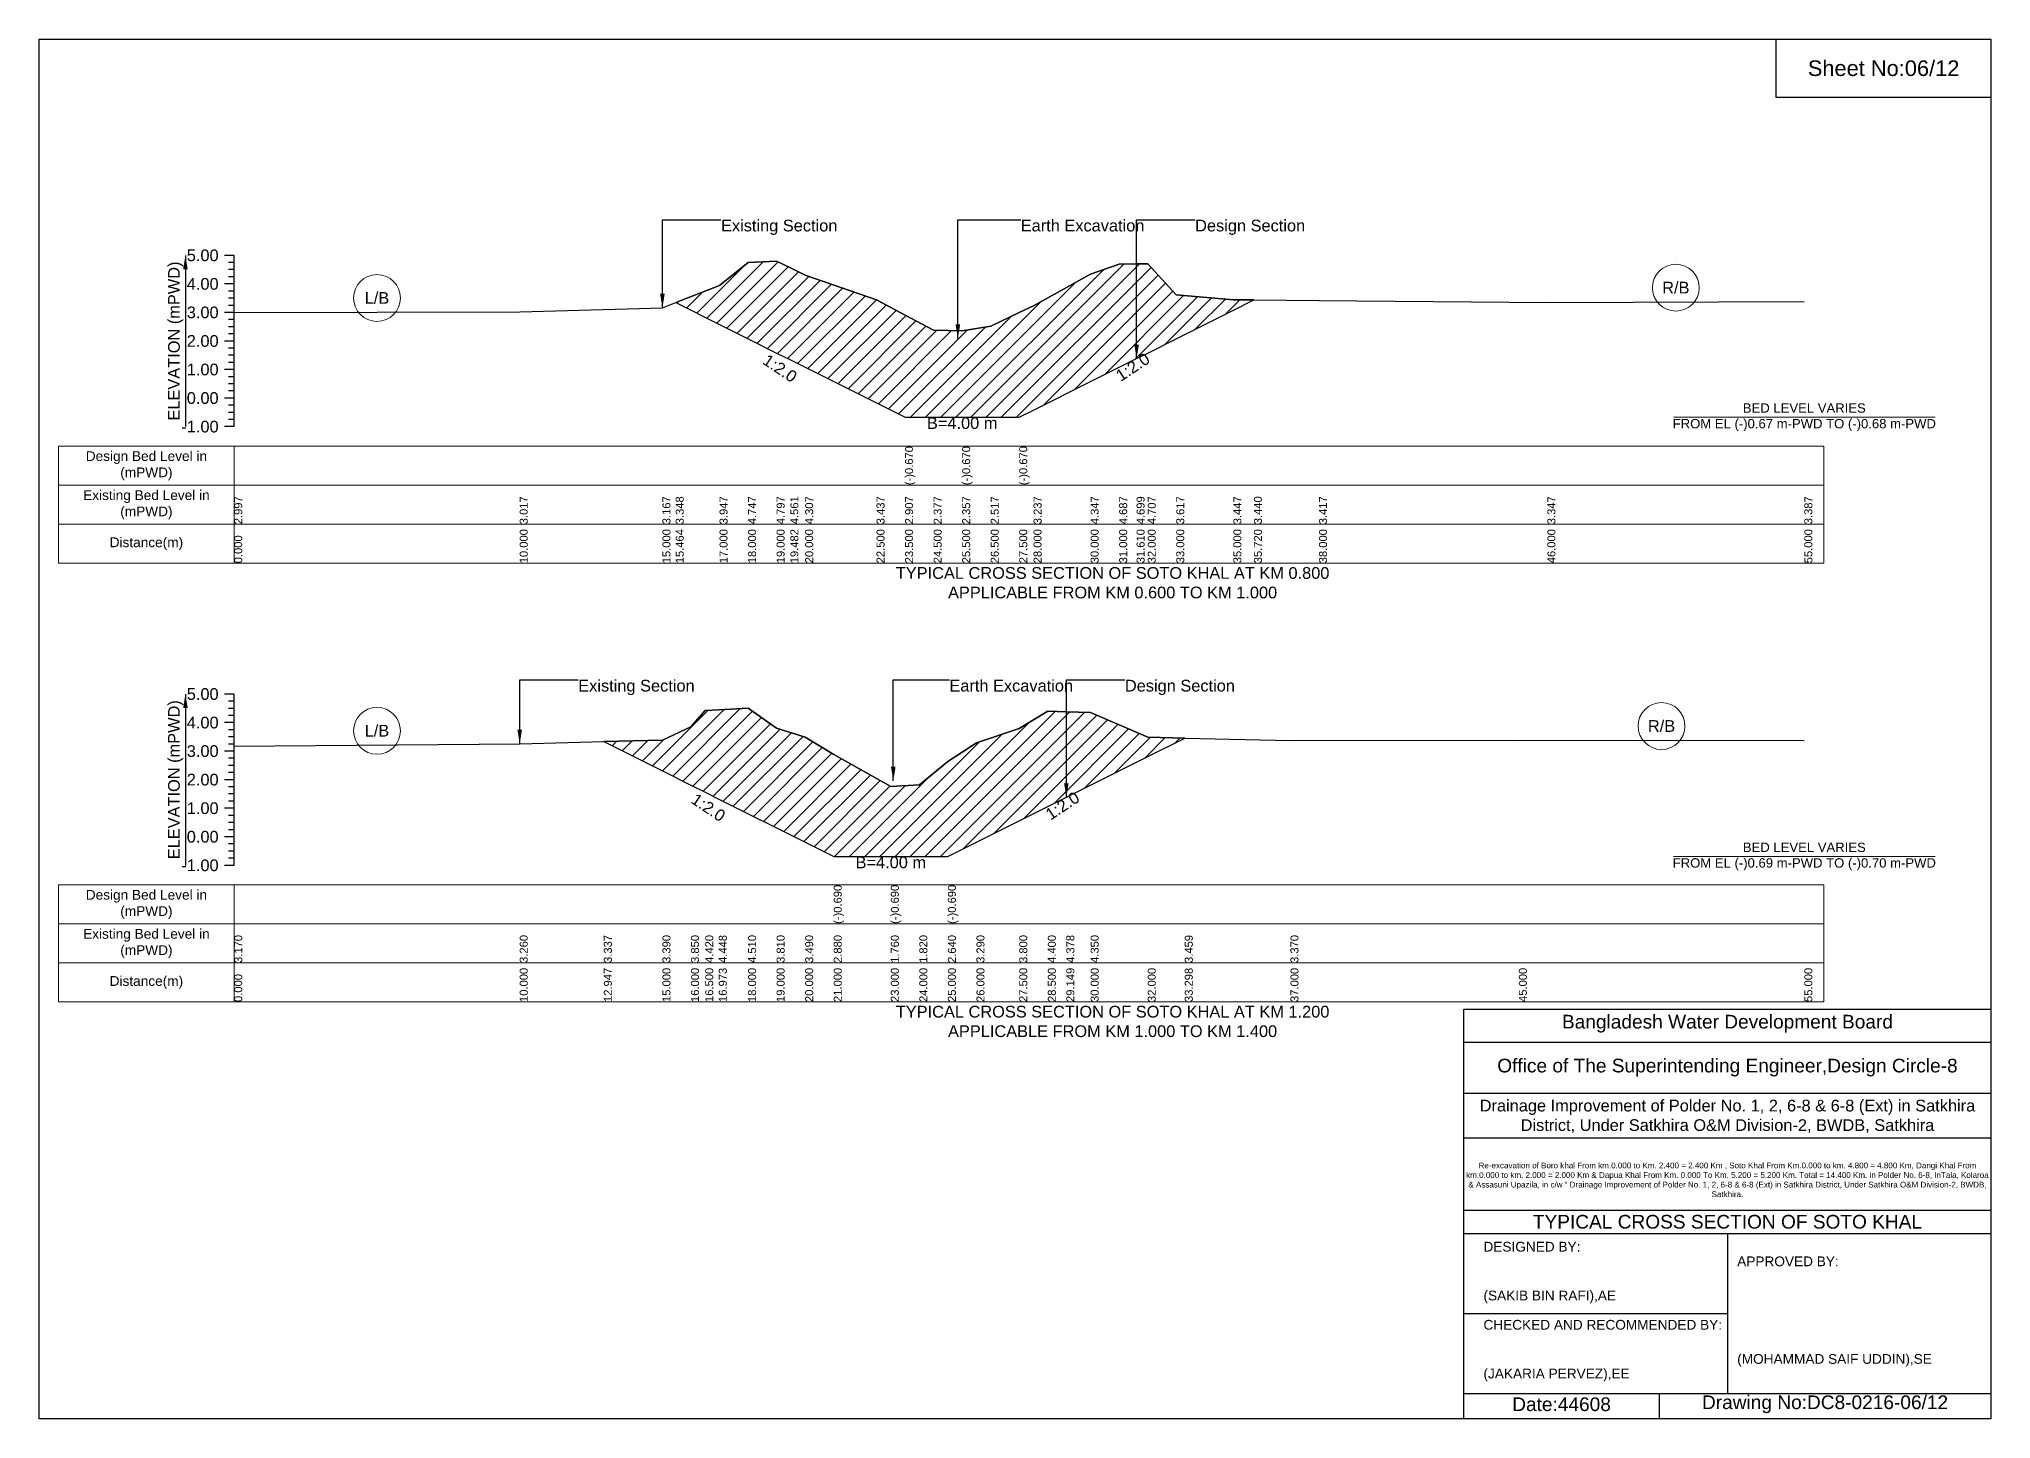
# Model space of a CAD drawing. Header units: inches. Extents: x 91000 to 218000, y -5656 to 30000.
# Drawn here: x 150000 to 158000, y -5656 to 0 of the extents above; entities that cross this region are included whole.
import ezdxf

# ---------------------------------------------------------------- set-up
doc = ezdxf.new("R2010")
doc.units = ezdxf.units.IN
doc.header["$LTSCALE"] = 7
doc.header["$MEASUREMENT"] = 0
for name, color, linetype, lineweight in [('Cross section Data Border', 7, 'Continuous', 9), ('Cross Section Labels', 7, 'Continuous', 9), ('Existing_Bed_Level for Xsection', 7, 'Continuous', 25)]:
    doc.layers.add(name, color=color, linetype=linetype, lineweight=lineweight)
doc.styles.get("Standard").update_dxf_attribs({"font": 'arial.ttf'})
doc.dimstyles.get("Standard").update_dxf_attribs({"dimtxt": 0.18, "dimasz": 0.18, "dimexe": 0.18, "dimexo": 0.0625, "dimgap": 0.09, "dimtad": 0, "dimtih": 1, "dimtoh": 1, "dimdec": 4, "dimzin": 0, "dimdsep": 46, "dimtxsty": 'Standard', "dimcen": 0.09, "dimadec": 0, "dimazin": 0, "dimtfac": 1, "dimtdec": 4, "dimtofl": 0, "dimtmove": 0, "dimatfit": 3, "dimfxl": 1, "dimtolj": 1, "dimtzin": 0, "dimarcsym": 0})

msp = doc.modelspace()

# ---------------------------------------------------------------- hatches: boundary and pattern name
at = {"layer": 'Existing_Bed_Level for Xsection'}
h = msp.add_hatch(dxfattribs=at)
h.set_pattern_fill('ANSI31', color=256, scale=351, style=0)
h.paths.add_polyline_path([(152609.3, -1080.1), (152789, -1169.9), (152906, -1228.4), (153023, -1286.9), (153079.4, -1315.1), (153140, -1345.4), (153432.5, -1491.7), (153549.5, -1550.2), (153666.5, -1550.2), (153783.5, -1550.2), (153900.5, -1550.2), (154017.5, -1550.2), (154076, -1520.9), (154310, -1403.9), (154427, -1345.4), (154498.3, -1309.7), (154544, -1286.9), (154661, -1228.4), (154895, -1111.4), (154979.2, -1069.3), (154895, -1068.5), (154661, -1048.6), (154544, -921.1), (154498.3, -922), (154427, -923.4), (154310, -963.2), (154076, -1093), (154017.5, -1121.1), (153900.5, -1177.3), (153783.5, -1196), (153666.5, -1193.7), (153549.5, -1131.7), (153432.5, -1069.6), (153140, -967.8), (153079.4, -938.2), (153023, -910.5), (152906, -916.4), (152789, -1010)])
h = msp.add_hatch(dxfattribs=at)
h.set_pattern_fill('ANSI31', color=256, scale=351, style=0)
h.paths.add_polyline_path([(152314.8, -2879.5), (152555, -2999.7), (152672, -3058.2), (152730.5, -3087.4), (152785.9, -3115.1), (152906, -3175.2), (153023, -3233.7), (153140, -3292.2), (153257, -3350.7), (153491, -3350.7), (153608, -3350.7), (153725, -3350.7), (153842, -3292.2), (154017.5, -3204.4), (154134.5, -3145.9), (154210.4, -3107.9), (154310, -3058.2), (154544, -2941.2), (154695.8, -2865.2), (154544, -2861.6), (154310, -2761), (154210.4, -2757.7), (154134.5, -2755.1), (154017.5, -2825.3), (153842, -2885), (153725, -2961), (153608, -3057), (153491, -3064), (153257, -2933), (153140, -2861.6), (153023, -2824.2), (152906, -2742.2), (152785.9, -2749.5), (152730.5, -2752.8), (152672, -2819.5), (152555, -2873.3)])

# ---------------------------------------------------------------- linework, layer by layer
for points in [[(150000, 0), (158000, 0), (158000, -5656), (150000, -5656)], [(157120, 0), (158000, 0), (158000, -240), (157120, -240)]]:
    msp.add_lwpolyline(points, close=True)
for points in [[(155840, -5656), (155840, -3976), (158000, -3976)], [(155840, -4112), (158000, -4112)], [(155840, -4320), (158000, -4320)], [(155840, -4504), (158000, -4504)], [(155840, -4800), (158000, -4800)], [(155840, -4896), (158000, -4896)], [(156920, -4896), (156920, -5552)], [(155840, -5224), (156920, -5224)], [(155840, -5552), (158000, -5552)], [(156640, -5552), (156640, -5656)]]:
    msp.add_lwpolyline(points)
at = {"layer": 'Cross section Data Border'}
for points in [[(150080, -1668.8), (157315, -1668.8), (157315, -2148.8), (150080, -2148.8)], [(150080, -3466.9), (157315, -3466.9), (157315, -3946.9), (150080, -3946.9)]]:
    msp.add_lwpolyline(points, close=True, dxfattribs=at)
for points in [[(150800, -1668.8), (150800, -2148.8)], [(150080, -1828.8), (157315, -1828.8)], [(150080, -1988.8), (157315, -1988.8)], [(150800, -3466.9), (150800, -3946.9)], [(150080, -3626.9), (157315, -3626.9)], [(150080, -3786.9), (157315, -3786.9)]]:
    msp.add_lwpolyline(points, dxfattribs=at)
at = {"layer": 'Cross Section Labels'}
for points in [[(156699.2, -1550.2), (157770.8, -1550.2)], [(156699.2, -3350.7), (157770.8, -3350.7)]]:
    msp.add_lwpolyline(points, dxfattribs=at)
for centre in [(156708.5, -1019.3), (151385, -1061.5), (156650, -2816), (151385, -2835.3)]:
    msp.add_circle(centre, 96, dxfattribs=at)
at = {"layer": 'Existing_Bed_Level for Xsection'}
for points in [[(150800, -886.8), (150760, -886.8)], [(150800, -916), (150776, -916)], [(150800, -945.3), (150776, -945.3)], [(150800, -1588.8), (150800, -1471.8), (150800, -1354.8), (150800, -1237.8), (150800, -1120.8), (150800, -1003.8), (150800, -886.8)], [(150800, -1121.1), (151970, -1118.8), (152555, -1101.2), (152609.3, -1080.1), (152789, -1010), (152906, -916.4), (153023, -910.5), (153079.4, -938.2), (153140, -967.8), (153432.5, -1069.6), (153549.5, -1131.7), (153549.5, -1131.7), (153666.5, -1193.7), (153783.5, -1196), (153783.5, -1196), (153900.5, -1177.3), (154017.5, -1121.1), (154017.5, -1121.1), (154076, -1093), (154310, -963.2), (154427, -923.4), (154498.3, -922), (154544, -921.1), (154661, -1048.6), (154895, -1068.5), (154979.2, -1069.3), (155246, -1072), (156182, -1080.2), (157235, -1075.5)], [(150800, -1003.8), (150760, -1003.8)], [(150800, -974.5), (150776, -974.5)], [(150800, -1033), (150776, -1033)], [(150800, -1062.3), (150776, -1062.3)], [(150800, -1091.5), (150776, -1091.5)], [(150800, -1120.8), (150760, -1120.8)], [(150800, -1150), (150776, -1150)], [(150800, -1179.3), (150776, -1179.3)], [(150800, -1237.8), (150760, -1237.8)], [(150800, -1208.5), (150776, -1208.5)], [(150800, -1267), (150776, -1267)], [(150800, -1354.8), (150760, -1354.8)], [(150800, -1296.3), (150776, -1296.3)], [(150800, -1325.5), (150776, -1325.5)], [(150800, -1384), (150776, -1384)], [(150800, -1413.3), (150776, -1413.3)], [(150800, -1471.8), (150760, -1471.8)], [(150800, -1442.5), (150776, -1442.5)], [(150800, -1501), (150776, -1501)], [(150800, -1588.8), (150760, -1588.8)], [(150800, -1530.3), (150776, -1530.3)], [(150800, -1559.5), (150776, -1559.5)], [(150800, -2684.9), (150760, -2684.9)], [(150800, -2714.2), (150776, -2714.2)], [(150800, -3386.9), (150800, -3269.9), (150800, -3152.9), (150800, -3035.9), (150800, -2918.9), (150800, -2801.9), (150800, -2684.9)], [(150800, -2743.4), (150776, -2743.4)], [(150800, -2772.7), (150776, -2772.7)], [(150800, -2899), (151970, -2888.5), (152314.8, -2879.5), (152555, -2873.3), (152672, -2819.5), (152730.5, -2752.8), (152785.9, -2749.5), (152906, -2742.2), (153023, -2824.2), (153140, -2861.6), (153257, -2933), (153257, -2933), (153491, -3064), (153491, -3064), (153608, -3057), (153725, -2961), (153725, -2961), (153842, -2885), (154017.5, -2825.3), (154134.5, -2755.1), (154210.4, -2757.7), (154310, -2761), (154544, -2861.6), (154695.8, -2865.2), (155129, -2875.6), (156065, -2873.3), (157235, -2875.6)], [(150800, -2801.9), (150760, -2801.9)], [(150800, -2831.2), (150776, -2831.2)], [(150800, -2860.4), (150776, -2860.4)], [(150800, -2918.9), (150760, -2918.9)], [(150800, -2889.7), (150776, -2889.7)], [(150800, -2948.2), (150776, -2948.2)], [(150800, -3035.9), (150760, -3035.9)], [(150800, -2977.4), (150776, -2977.4)], [(150800, -3006.7), (150776, -3006.7)], [(150800, -3065.2), (150776, -3065.2)], [(150800, -3094.4), (150776, -3094.4)], [(150800, -3152.9), (150760, -3152.9)], [(150800, -3123.7), (150776, -3123.7)], [(150800, -3182.2), (150776, -3182.2)], [(150800, -3269.9), (150760, -3269.9)], [(150800, -3211.4), (150776, -3211.4)], [(150800, -3240.7), (150776, -3240.7)], [(150800, -3299.2), (150776, -3299.2)], [(150800, -3328.4), (150776, -3328.4)], [(150800, -3357.7), (150776, -3357.7)], [(150800, -3386.9), (150760, -3386.9)]]:
    msp.add_lwpolyline(points, dxfattribs=at)
for points in [[(152609.3, -1080.1), (152789, -1169.9), (152906, -1228.4), (153023, -1286.9), (153079.4, -1315.1), (153140, -1345.4), (153432.5, -1491.7), (153549.5, -1550.2), (153549.5, -1550.2), (153666.5, -1550.2), (153783.5, -1550.2), (153783.5, -1550.2), (153900.5, -1550.2), (154017.5, -1550.2), (154017.5, -1550.2), (154076, -1520.9), (154310, -1403.9), (154427, -1345.4), (154498.3, -1309.7), (154544, -1286.9), (154661, -1228.4), (154895, -1111.4), (154979.2, -1069.3), (154979.2, -1069.3), (154979.2, -1069.3), (154895, -1068.5), (154661, -1048.6), (154544, -921.1), (154498.3, -922), (154427, -923.4), (154310, -963.2), (154076, -1093), (154017.5, -1121.1), (154017.5, -1121.1), (153900.5, -1177.3), (153783.5, -1196), (153783.5, -1196), (153666.5, -1193.7), (153549.5, -1131.7), (153549.5, -1131.7), (153432.5, -1069.6), (153140, -967.8), (153079.4, -938.2), (153023, -910.5), (152906, -916.4), (152789, -1010)], [(152314.8, -2879.5), (152314.8, -2879.5), (152555, -2999.7), (152672, -3058.2), (152730.5, -3087.4), (152785.9, -3115.1), (152906, -3175.2), (153023, -3233.7), (153140, -3292.2), (153257, -3350.7), (153257, -3350.7), (153491, -3350.7), (153491, -3350.7), (153608, -3350.7), (153725, -3350.7), (153725, -3350.7), (153842, -3292.2), (154017.5, -3204.4), (154134.5, -3145.9), (154210.4, -3107.9), (154310, -3058.2), (154544, -2941.2), (154695.8, -2865.2), (154695.8, -2865.2), (154695.8, -2865.2), (154544, -2861.6), (154310, -2761), (154210.4, -2757.7), (154134.5, -2755.1), (154017.5, -2825.3), (153842, -2885), (153725, -2961), (153725, -2961), (153608, -3057), (153491, -3064), (153491, -3064), (153257, -2933), (153257, -2933), (153140, -2861.6), (153023, -2824.2), (152906, -2742.2), (152785.9, -2749.5), (152730.5, -2752.8), (152672, -2819.5), (152555, -2873.3), (152314.8, -2879.5)]]:
    msp.add_lwpolyline(points, close=True, dxfattribs=at)

# ---------------------------------------------------------------- texts
at = {"attachment_point": 5}
for s, insert, char_height in [('Sheet No:06/12', (157560, -120), 64), ('Bangladesh Water Development Board', (156920, -4036), 56), ('Office of The Superintending Engineer,Design Circle-8', (156920, -4216), 56)]:
    msp.add_mtext(s, dxfattribs=dict(at, insert=insert, char_height=char_height))
for s, insert, char_height, width, attachment_point in [('Drainage Improvement of Polder No. 1, 2, 6-8 & 6-8 (Ext) in Satkhira District, Under Satkhira O&M Division-2, BWDB, Satkhira', (156920, -4416), 48, 2240, 5), ('Re-excavation of Boro khal From km.0.000 to Km. 2.400 = 2.400 Km , Soto Khal From Km.0.000 to km. 4.800 = 4.800 Km, Dangi Khal From km.0.000 to km. 2.000 = 2.000 Km & Dapua Khal From Km. 0.000 To Km. 5.200 = 5.200 Km. Total = 14.400 Km. in Polder No. 6-8, InTala, Kolaroa & Assasuni Upazila, in c/w “ Drainage Improvement of Polder No. 1, 2, 6-8 & 6-8 (Ext) in Satkhira District, Under Satkhira O&M Division-2, BWDB, Satkhira.', (156920, -4676), 23.565, 2160, 5), ('TYPICAL CROSS SECTION OF SOTO KHAL', (156920, -4848), 56, 2240, 5), ('DESIGNED BY:^J^J^J(SAKIB BIN RAFI),AE', (155920, -5056), 40, 1120, 4), ('APPROVED BY:^J^J^J^J^J^J(MOHAMMAD SAIF UDDIN),SE', (156960, -5216), 40, 1120, 4), ('CHECKED AND RECOMMENDED BY:^J^J^J(JAKARIA PERVEZ),EE', (155920, -5376), 40, 1120, 4), ('Date:44608', (156240, -5596), 56, 1120, 5), ('Drawing No:DC8-0216-06/12', (157320, -5596), 56, 1760, 5)]:
    msp.add_mtext(s, dxfattribs=dict(insert=insert, char_height=char_height, width=width, attachment_point=attachment_point))
at = {"layer": 'Cross section Data Border', "char_height": 40, "width": 640, "attachment_point": 5}
for s, insert in [('Design Bed Level in (mPWD)', (150440, -1748.8)), ('Existing Bed Level in (mPWD)', (150440, -1908.8)), ('Distance(m)', (150440, -2068.8)), ('Design Bed Level in (mPWD)', (150440, -3546.9)), ('Existing Bed Level in (mPWD)', (150440, -3706.9)), ('Distance(m)', (150440, -3866.9))]:
    msp.add_mtext(s, dxfattribs=dict(at, insert=insert))
at = {"layer": 'Cross Section Labels'}
for s, insert, char_height, attachment_point in [('Existing Section', (152795, -740.5), 48, 1), ('Earth Excavation', (154023.5, -740.5), 48, 1), ('Design Section', (154738.3, -740.5), 48, 1), ('L/B', (151385, -1061.5), 48, 5), ('R/B', (156708.5, -1019.3), 48, 5), ('BED LEVEL VARIES ^JFROM EL (-)0.67 m-PWD TO (-)0.68 m-PWD', (157235, -1550.2), 38.4, 5), ('B=4.00 m', (153783.5, -1550.2), 48, 2), ('TYPICAL CROSS SECTION OF SOTO KHAL AT KM 0.800^JAPPLICABLE FROM KM 0.600 TO KM 1.000', (154400, -2228.8), 48, 5), ('Existing Section', (152210, -2626.4), 48, 1), ('Earth Excavation', (153731, -2626.4), 48, 1), ('Design Section', (154450.4, -2626.4), 48, 1), ('R/B', (156650, -2816), 48, 5), ('L/B', (151385, -2835.3), 48, 5), ('B=4.00 m', (153491, -3350.7), 48, 2), ('BED LEVEL VARIES ^JFROM EL (-)0.69 m-PWD TO (-)0.70 m-PWD', (157235, -3350.7), 38.4, 5), ('TYPICAL CROSS SECTION OF SOTO KHAL AT KM 1.200^JAPPLICABLE FROM KM 1.000 TO KM 1.400', (154400, -4026.9), 48, 5)]:
    msp.add_mtext(s, dxfattribs=dict(at, insert=insert, char_height=char_height, attachment_point=attachment_point))
at = {"layer": 'Cross Section Labels', "char_height": 48, "attachment_point": 2}
for insert, rotation in [((153050.1, -1329.7), 326.30993), ((154469.1, -1324.4), 33.69007), ((152756.6, -3129.7), 326.30993), ((154181.2, -3122.6), 33.69007)]:
    msp.add_mtext('1:2.0', dxfattribs=dict(at, insert=insert, rotation=rotation))
at = {"layer": 'Existing_Bed_Level for Xsection', "char_height": 48, "attachment_point": 6}
for s, insert in [('5.00', (150736, -886.8)), ('4.00', (150736, -1003.8)), ('3.00', (150736, -1120.8)), ('2.00', (150736, -1237.8)), ('1.00', (150736, -1354.8)), ('0.00', (150736, -1471.8)), ('-1.00', (150736, -1588.8)), ('5.00', (150736, -2684.9)), ('4.00', (150736, -2801.9)), ('3.00', (150736, -2918.9)), ('2.00', (150736, -3035.9)), ('1.00', (150736, -3152.9)), ('0.00', (150736, -3269.9)), ('-1.00', (150736, -3386.9))]:
    msp.add_mtext(s, dxfattribs=dict(at, insert=insert))
at = {"layer": 'Existing_Bed_Level for Xsection', "rotation": 90}
for s, insert, char_height, attachment_point in [('ELEVATION (mPWD)', (150560, -1237.8), 48, 5), ('(-)0.670', (153549.5, -1828.8), 32.8, 1), ('(-)0.670', (153783.5, -1828.8), 32.8, 1), ('(-)0.670', (154017.5, -1828.8), 32.8, 1), ('2.997', (150800, -1988.8), 32.8, 1), ('3.017', (151970, -1988.8), 32.8, 1), ('3.167', (152555, -1988.8), 32.8, 1), ('3.348', (152609.3, -1988.8), 32.8, 1), ('3.947', (152789, -1988.8), 32.8, 1), ('4.747', (152906, -1988.8), 32.8, 1), ('4.797', (153023, -1988.8), 32.8, 1), ('4.561', (153079.4, -1988.8), 32.8, 1), ('4.307', (153140, -1988.8), 32.8, 1), ('3.437', (153432.5, -1988.8), 32.8, 1), ('2.907', (153549.5, -1988.8), 32.8, 1), ('2.377', (153666.5, -1988.8), 32.8, 1), ('2.357', (153783.5, -1988.8), 32.8, 1), ('2.517', (153900.5, -1988.8), 32.8, 1), ('3.237', (154076, -1988.8), 32.8, 1), ('4.347', (154310, -1988.8), 32.8, 1), ('4.687', (154427, -1988.8), 32.8, 1), ('4.699', (154498.3, -1988.8), 32.8, 1), ('4.707', (154544, -1988.8), 32.8, 1), ('3.617', (154661, -1988.8), 32.8, 1), ('3.447', (154895, -1988.8), 32.8, 1), ('3.440', (154979.2, -1988.8), 32.8, 1), ('3.417', (155246, -1988.8), 32.8, 1), ('3.347', (156182, -1988.8), 32.8, 1), ('3.387', (157235, -1988.8), 32.8, 1), ('0.000', (150800, -2148.8), 32.8, 1), ('10.000', (151970, -2148.8), 32.8, 1), ('15.000', (152555, -2148.8), 32.8, 1), ('15.464', (152609.3, -2148.8), 32.8, 1), ('17.000', (152789, -2148.8), 32.8, 1), ('18.000', (152906, -2148.8), 32.8, 1), ('19.000', (153023, -2148.8), 32.8, 1), ('19.482', (153079.4, -2148.8), 32.8, 1), ('20.000', (153140, -2148.8), 32.8, 1), ('22.500', (153432.5, -2148.8), 32.8, 1), ('23.500', (153549.5, -2148.8), 32.8, 1), ('24.500', (153666.5, -2148.8), 32.8, 1), ('25.500', (153783.5, -2148.8), 32.8, 1), ('26.500', (153900.5, -2148.8), 32.8, 1), ('27.500', (154017.5, -2148.8), 32.8, 1), ('28.000', (154076, -2148.8), 32.8, 1), ('30.000', (154310, -2148.8), 32.8, 1), ('31.000', (154427, -2148.8), 32.8, 1), ('31.610', (154498.3, -2148.8), 32.8, 1), ('32.000', (154544, -2148.8), 32.8, 1), ('33.000', (154661, -2148.8), 32.8, 1), ('35.000', (154895, -2148.8), 32.8, 1), ('35.720', (154979.2, -2148.8), 32.8, 1), ('38.000', (155246, -2148.8), 32.8, 1), ('46.000', (156182, -2148.8), 32.8, 1), ('55.000', (157235, -2148.8), 32.8, 1), ('ELEVATION (mPWD)', (150560, -3035.9), 48, 5), ('(-)0.690', (153257, -3626.9), 32.8, 1), ('(-)0.690', (153491, -3626.9), 32.8, 1), ('(-)0.690', (153725, -3626.9), 32.8, 1), ('3.170', (150800, -3786.9), 32.8, 1), ('3.260', (151970, -3786.9), 32.8, 1), ('3.337', (152314.8, -3786.9), 32.8, 1), ('3.390', (152555, -3786.9), 32.8, 1), ('3.850', (152672, -3786.9), 32.8, 1), ('4.420', (152730.5, -3786.9), 32.8, 1), ('4.448', (152785.9, -3786.9), 32.8, 1), ('4.510', (152906, -3786.9), 32.8, 1), ('3.810', (153023, -3786.9), 32.8, 1), ('3.490', (153140, -3786.9), 32.8, 1), ('2.880', (153257, -3786.9), 32.8, 1), ('1.760', (153491, -3786.9), 32.8, 1), ('1.820', (153608, -3786.9), 32.8, 1), ('2.640', (153725, -3786.9), 32.8, 1), ('3.290', (153842, -3786.9), 32.8, 1), ('3.800', (154017.5, -3786.9), 32.8, 1), ('4.400', (154134.5, -3786.9), 32.8, 1), ('4.378', (154210.4, -3786.9), 32.8, 1), ('4.350', (154310, -3786.9), 32.8, 1), ('3.459', (154695.8, -3786.9), 32.8, 1), ('3.370', (155129, -3786.9), 32.8, 1), ('0.000', (150800, -3946.9), 32.8, 1), ('10.000', (151970, -3946.9), 32.8, 1), ('12.947', (152314.8, -3946.9), 32.8, 1), ('15.000', (152555, -3946.9), 32.8, 1), ('16.000', (152672, -3946.9), 32.8, 1), ('16.500', (152730.5, -3946.9), 32.8, 1), ('16.973', (152785.9, -3946.9), 32.8, 1), ('18.000', (152906, -3946.9), 32.8, 1), ('19.000', (153023, -3946.9), 32.8, 1), ('20.000', (153140, -3946.9), 32.8, 1), ('21.000', (153257, -3946.9), 32.8, 1), ('23.000', (153491, -3946.9), 32.8, 1), ('24.000', (153608, -3946.9), 32.8, 1), ('25.000', (153725, -3946.9), 32.8, 1), ('26.000', (153842, -3946.9), 32.8, 1), ('27.500', (154017.5, -3946.9), 32.8, 1), ('28.500', (154134.5, -3946.9), 32.8, 1), ('29.149', (154210.4, -3946.9), 32.8, 1), ('30.000', (154310, -3946.9), 32.8, 1), ('32.000', (154544, -3946.9), 32.8, 1), ('33.298', (154695.8, -3946.9), 32.8, 1), ('37.000', (155129, -3946.9), 32.8, 1), ('45.000', (156065, -3946.9), 32.8, 1), ('55.000', (157235, -3946.9), 32.8, 1)]:
    msp.add_mtext(s, dxfattribs=dict(at, insert=insert, char_height=char_height, attachment_point=attachment_point))

# ---------------------------------------------------------------- leaders
at = {"layer": 'Cross Section Labels', "annotation_type": 0, "has_hookline": 1, "hookline_direction": 0}
for points, text_width in [([(152555, -1101.2), (152555, -740.5), (152794.9, -740.5)], 467.2), ([(153765.9, -1227.1), (153765.9, -740.5), (154023.4, -740.5)], 497), ([(154498.3, -1309.7), (154498.3, -740.5), (154738.3, -740.5)], 441.2), ([(151970, -2888.5), (151970, -2626.4), (152209.9, -2626.4)], 467.2), ([(153501.1, -3039.9), (153501.1, -2626.4), (153730.9, -2626.4)], 497), ([(154210.4, -3107.9), (154210.4, -2626.4), (154450.3, -2626.4)], 441.2)]:
    msp.add_leader(points, dimstyle='Standard', override={"dimasz": 57.6}, dxfattribs=dict(at, text_width=text_width))
at = {"layer": 'Existing_Bed_Level for Xsection'}
for points in [[(150600, -886.8), (150600, -1588.8)], [(150600, -2684.9), (150600, -3386.9)]]:
    msp.add_leader(points, dimstyle='Standard', override={"dimasz": 57.6}, dxfattribs=at)

doc.saveas('drawing.dxf')
